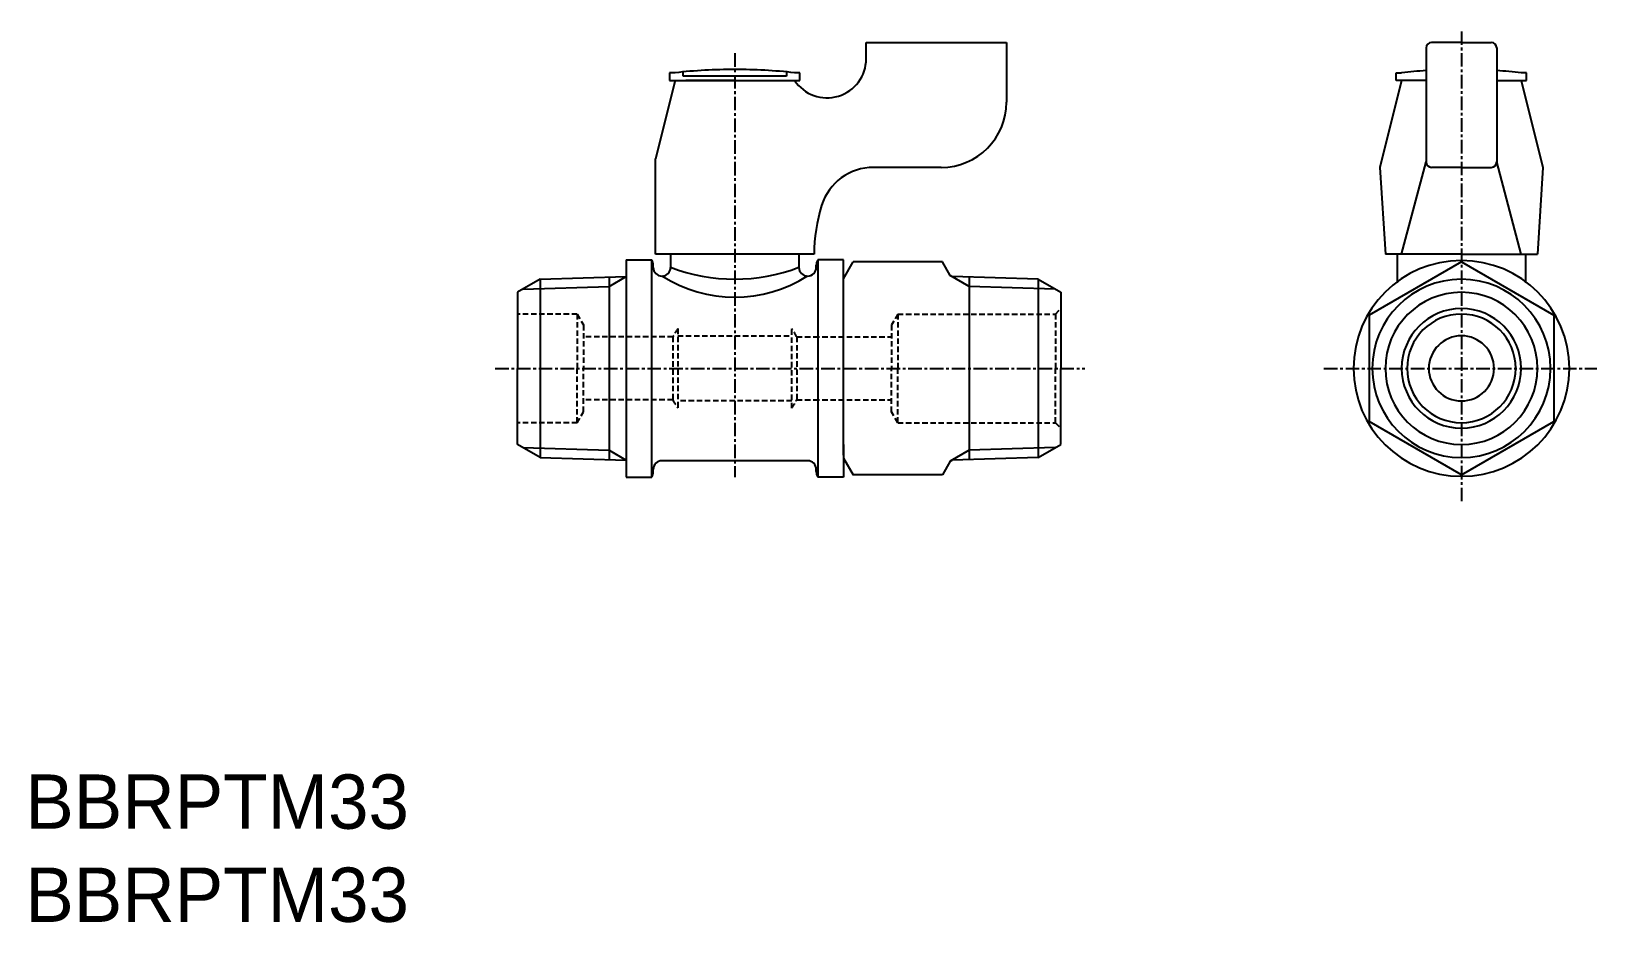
# Model space of a CAD drawing. Extents: x -69 to 75, y 241 to 323.
import ezdxf

# ---------------------------------------------------------------- set-up
doc = ezdxf.new("R2010")
doc.units = 0
doc.linetypes.add('CENTER', pattern=[2, 1.25, -0.25, 0.25, -0.25])
doc.linetypes.add('DASHED', pattern=[0.75, 0.5, -0.25])
doc.layers.get('0').update_dxf_attribs({"linetype": 'CONTINUOUS'})
doc.layers.add('CENTER', color=1, linetype='CENTER')

msp = doc.modelspace()

# ---------------------------------------------------------------- linework, layer by layer
at = {"color": 7, "linetype": 'CONTINUOUS'}
for p, q in [((8.12, 321.52), (21.03, 321.52)), ((8.12, 320.02), (8.12, 321.52)), ((21.03, 321.52), (21.03, 316.02)), ((62.89, 321.52), (60.14, 321.52)), ((62.89, 321.52), (60.56, 321.52)), ((62.89, 321.52), (65.21, 321.52)), ((62.89, 321.52), (65.64, 321.52)), ((59.64, 321.02), (59.64, 310.52)), ((66.14, 321.02), (66.14, 310.52)), ((-9.47, 318.72), (-9.97, 318.72)), ((-9.97, 318.72), (-9.97, 318.02)), ((-8.72, 318.42), (-8.72, 318.8)), ((0.78, 318.42), (-8.72, 318.42)), ((0.78, 318.8), (0.78, 318.42)), ((2.03, 318.72), (1.53, 318.72)), ((2.03, 318.02), (2.03, 318.72)), ((56.89, 318.72), (57.39, 318.72)), ((56.89, 318.02), (56.89, 318.72)), ((68.89, 318.72), (68.39, 318.72)), ((68.89, 318.02), (68.89, 318.72)), ((-9.47, 318.02), (-11.27, 310.82)), ((-9.97, 318.02), (-8.32, 318.02)), ((-9.47, 318.02), (1.53, 318.02)), ((-3.97, 318.02), (-8.47, 318.02)), ((0.38, 318.02), (2.03, 318.02)), ((57.39, 318.02), (55.39, 310.02)), ((58.39, 318.02), (56.89, 318.02)), ((59.59, 318.02), (57.39, 318.02)), ((66.19, 318.02), (68.39, 318.02)), ((67.39, 318.02), (68.89, 318.02)), ((68.39, 318.02), (70.39, 310.02)), ((-11.27, 302.02), (-11.27, 310.82)), ((15.03, 310.02), (8.7, 310.02)), ((55.39, 310.02), (55.89, 302.02)), ((57.39, 302.02), (59.64, 310.52)), ((62.89, 310.02), (60.14, 310.02)), ((62.89, 310.02), (65.64, 310.02)), ((68.39, 302.02), (66.14, 310.52)), ((70.39, 310.02), (69.89, 302.02)), ((-13.97, 301.52), (-13.97, 281.52)), ((-13.97, 301.52), (-11.6, 301.52)), ((-11.6, 281.52), (-11.6, 301.52)), ((3.33, 302.02), (-11.27, 302.02)), ((-9.87, 302.02), (-9.87, 300.82)), ((1.93, 302.02), (1.93, 300.82)), ((3.67, 301.52), (3.67, 281.52)), ((6.03, 301.52), (3.67, 301.52)), ((6.03, 283.52), (6.03, 301.52)), ((6.03, 299.77), (6.93, 301.34)), ((15.13, 301.34), (6.93, 301.34)), ((15.86, 300.07), (15.13, 301.34)), ((62.89, 301.32), (54.39, 296.42)), ((62.89, 302.02), (55.89, 302.02)), ((56.99, 302.02), (56.99, 299.38)), ((62.89, 302.02), (69.89, 302.02)), ((62.89, 301.32), (71.39, 296.42)), ((68.79, 302.02), (68.79, 299.38)), ((-21.89, 299.72), (-23.97, 298.52)), ((-21.89, 299.72), (-13.97, 299.97)), ((-21.89, 299.72), (-21.89, 283.33)), ((-15.54, 299.92), (-15.54, 283.13)), ((-11.47, 300.82), (-11.47, 301.02)), ((-10.67, 300.02), (-10.67, 300.02)), ((2.73, 300.02), (2.73, 300.02)), ((3.53, 300.82), (3.53, 301.02)), ((15.86, 300.07), (16.03, 299.97)), ((23.96, 299.72), (16.03, 299.97)), ((17.6, 299.92), (17.6, 283.13)), ((23.96, 299.72), (23.96, 283.33)), ((23.96, 299.72), (26.03, 298.52)), ((-23.97, 298.52), (-23.97, 291.52)), ((26.03, 298.52), (26.03, 291.52)), ((54.39, 296.42), (54.39, 286.63)), ((71.39, 296.42), (71.39, 286.63)), ((-23.97, 284.52), (-23.97, 291.52)), ((26.03, 284.52), (26.03, 291.52)), ((6.03, 283.52), (6.03, 285.27)), ((62.89, 281.72), (54.39, 286.63)), ((62.89, 281.72), (71.39, 286.63)), ((-21.89, 283.33), (-23.97, 284.52)), ((6.03, 283.52), (6.03, 284.52)), ((6.03, 284.52), (6.03, 281.52)), ((23.96, 283.33), (26.03, 284.52)), ((-21.89, 283.33), (-13.97, 283.08)), ((2.73, 283.02), (-10.67, 283.02)), ((6.03, 283.27), (6.93, 281.71)), ((15.86, 282.98), (15.13, 281.71)), ((15.86, 282.98), (16.03, 283.08)), ((23.96, 283.33), (16.03, 283.08)), ((-13.97, 281.52), (-11.6, 281.52)), ((-11.47, 282.02), (-11.47, 282.22)), ((3.53, 282.02), (3.53, 282.22)), ((6.03, 281.52), (3.67, 281.52)), ((15.13, 281.71), (6.93, 281.71))]:
    msp.add_line(p, q, dxfattribs=at)
at = {"color": 3, "linetype": 'CONTINUOUS'}
for p, q in [((-15.54, 299.06), (-13.97, 299.97)), ((17.6, 299.06), (15.86, 300.07)), ((-23.46, 298.82), (-15.54, 299.06)), ((25.52, 298.82), (17.6, 299.06)), ((-23.46, 284.23), (-15.54, 283.98)), ((-15.54, 283.98), (-13.97, 283.08)), ((17.6, 283.98), (15.86, 282.98)), ((25.52, 284.23), (17.6, 283.98))]:
    msp.add_line(p, q, dxfattribs=at)
at = {"color": 3, "linetype": 'DASHED'}
for p, q in [((25.53, 296.52), (26.03, 297.02)), ((-18.47, 296.52), (-23.97, 296.52)), ((-18.47, 296.52), (-18.47, 291.52)), ((-18.47, 296.52), (-17.89, 295.52)), ((-17.89, 295.52), (-17.89, 291.52)), ((11.03, 296.52), (10.45, 295.52)), ((10.45, 295.52), (10.45, 291.52)), ((11.03, 296.52), (25.53, 296.52)), ((11.03, 296.52), (11.03, 291.52)), ((25.53, 296.52), (25.53, 291.52)), ((-9.67, 294.42), (-17.89, 294.42)), ((-9.67, 294.42), (-9.67, 288.62)), ((-9.22, 295.18), (-9.22, 287.86)), ((-9.22, 294.52), (1.28, 294.52)), ((1.28, 287.86), (1.28, 295.18)), ((1.74, 294.42), (3.33, 294.42)), ((1.74, 294.42), (1.74, 288.62)), ((3.33, 294.42), (10.45, 294.42)), ((-18.47, 286.52), (-18.47, 291.52)), ((-17.89, 287.52), (-17.89, 291.52)), ((10.45, 287.52), (10.45, 291.52)), ((11.03, 286.52), (11.03, 291.52)), ((25.53, 286.52), (25.53, 291.52)), ((-9.67, 288.62), (-17.89, 288.62)), ((1.28, 288.52), (-9.22, 288.52)), ((1.74, 288.62), (3.33, 288.62)), ((3.33, 288.62), (10.45, 288.62)), ((-18.47, 286.52), (-17.89, 287.52)), ((11.03, 286.52), (10.45, 287.52)), ((-18.47, 286.52), (-23.97, 286.52)), ((11.03, 286.52), (25.53, 286.52)), ((25.53, 286.52), (26.03, 286.02))]:
    msp.add_line(p, q, dxfattribs=at)
at = {"color": 7, "linetype": 'CONTINUOUS'}
for centre, radius, start, end in [((60.14, 321.02), 0.5, 90, 180), ((65.64, 321.02), 0.5, 0, 90), ((4.52, 320.02), 3.6, 213.749, 0), ((-3.97, 268.46), 50.57, 90, 96.2443), ((-3.97, 268.46), 50.57, 83.7557, 90), ((62.89, 268.46), 50.57, 93.685, 96.2443), ((62.89, 268.46), 50.57, 83.7557, 86.315), ((15.03, 316.02), 6, 270, 0), ((8.79, 305.02), 5, 90, 162.5424), ((60.14, 310.52), 0.5, 180, 270), ((65.64, 310.52), 0.5, 270, 0), ((18.33, 302.02), 15, 162.5424, 180), ((-12.47, 301.02), 1, 0, 30), ((4.53, 301.02), 1, 150, 180), ((62.89, 291.52), 9.93, 90, 270), ((62.89, 291.52), 9.93, 270, 90), ((-10.67, 300.82), 0.8, 180, 270), ((-10.67, 300.82), 0.8, 270, 0), ((-3.97, 310.63), 12.54, 237.7176, 302.2824), ((-3.97, 316.18), 16.45, 248.9795, 291.0205), ((2.73, 300.82), 0.8, 180, 270), ((2.73, 300.82), 0.8, 270, 0), ((62.89, 291.52), 8.2, 90, 270), ((62.89, 291.52), 8.2, 270, 90), ((62.89, 291.52), 5.5, 90, 270), ((62.89, 291.52), 5.5, 270, 90), ((62.89, 291.52), 5, 90, 270), ((62.89, 291.52), 5, 270, 90), ((62.89, 291.52), 3, 90, 270), ((62.89, 291.52), 3, 270, 90), ((-10.67, 282.22), 0.8, 90, 180), ((2.73, 282.22), 0.8, 0, 90), ((-12.47, 282.02), 1, 330, 0), ((4.53, 282.02), 1, 180, 210)]:
    msp.add_arc(centre, radius, start, end, dxfattribs=at)
at = {"color": 3, "linetype": 'CONTINUOUS'}
for start, end in [(90, 270), (270, 90)]:
    msp.add_arc((62.89, 291.52), 7, start, end, dxfattribs=at)
at = {"color": 3, "linetype": 'DASHED'}
for start, end in [(145.1161, 153.0556), (26.9444, 34.8839), (206.9444, 214.8839), (325.1161, 333.0556)]:
    msp.add_arc((-3.97, 291.52), 6.4, start, end, dxfattribs=at)
at = {"layer": 'CENTER', "color": 1, "linetype": 'CENTER'}
for p, q in [((62.89, 322.54), (62.89, 279.11)), ((-3.97, 320.52), (-3.97, 281.52)), ((-26.01, 291.52), (28.25, 291.52)), ((50.24, 291.52), (75.34, 291.52))]:
    msp.add_line(p, q, dxfattribs=at)

# ---------------------------------------------------------------- texts
at = {"color": 7, "linetype": 'CONTINUOUS'}
for p in [(-69.25, 249.15), (-69.25, 240.58)]:
    msp.add_text('BBRPTM33', height=5, dxfattribs=at).set_placement(p)

doc.saveas('drawing.dxf')
